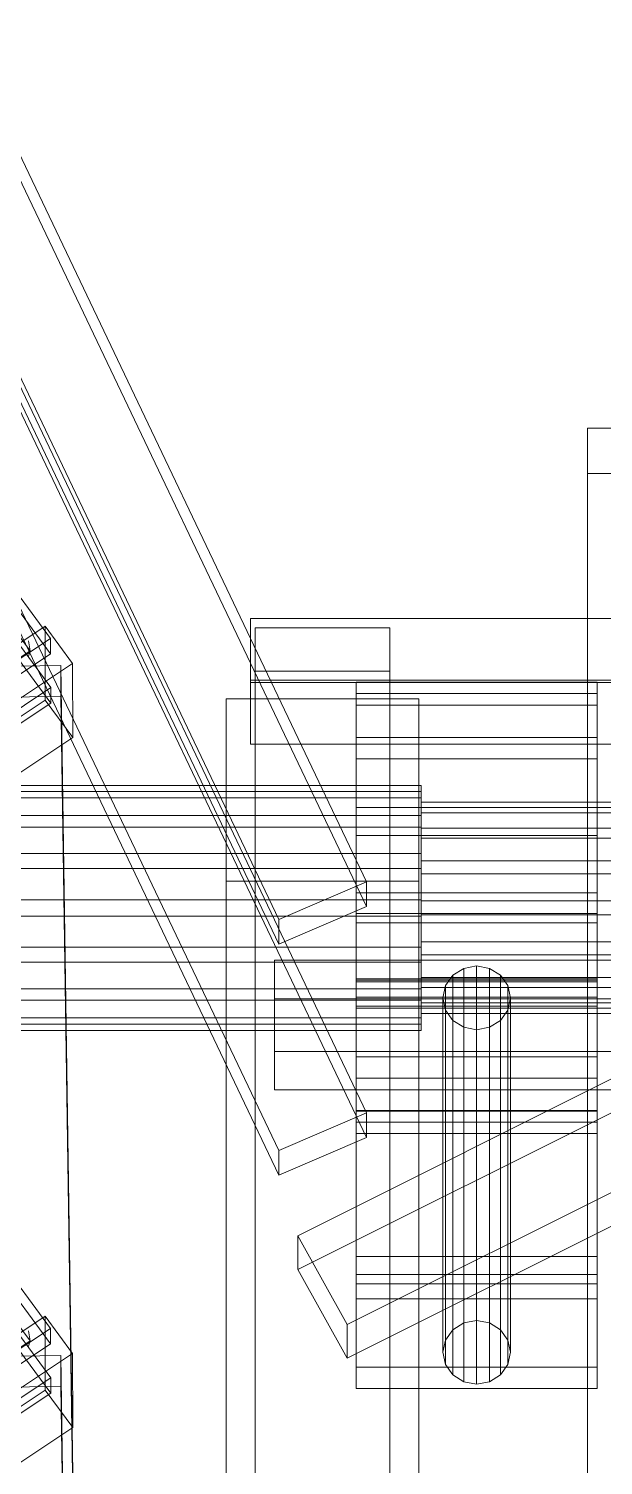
# Model space of a CAD drawing. Header units: millimetres. Extents: x -1970 to 34302, y -65268 to 6837.
# Drawn here: x 369 to 488.3, y -32625.7 to -32327.3 of the extents above; entities that cross this region are included whole.
import ezdxf

# ---------------------------------------------------------------- set-up
doc = ezdxf.new("R2010")
doc.units = ezdxf.units.MM
doc.layers.add('frontal_C01', color=7, linetype='Continuous', lineweight=0)

msp = doc.modelspace()

# ---------------------------------------------------------------- linework, layer by layer
at = {"layer": 'frontal_C01'}
for p, q in [((299.114, -32210.846), (439.114, -32504.528)), ((439.114, -32509.65), (299.114, -32215.969)), ((420.886, -32512.326), (280.886, -32218.645)), ((420.886, -32517.449), (280.886, -32223.768)), ((299.114, -32258.872), (439.114, -32552.554)), ((439.114, -32557.676), (299.114, -32263.995)), ((420.886, -32560.352), (280.886, -32266.671)), ((420.886, -32565.475), (280.886, -32271.794)), ((485, -32653.586), (485, -32410.253)), ((485, -32410.253), (775, -32410.253)), ((485, -32419.727), (485, -32410.253)), ((345.969, -32416.71), (373.501, -32453.949)), ((373.513, -32457.151), (345.981, -32419.912)), ((775, -32419.727), (485, -32419.727)), ((485, -32419.727), (485, -32663.059)), ((346.008, -32426.956), (373.539, -32464.195)), ((373.551, -32467.396), (346.02, -32430.157)), ((369.265, -32456.561), (363.53, -32448.803)), ((415, -32462.656), (415, -32449.849)), ((415, -32449.849), (760, -32449.849)), ((415, -32463.112), (415, -32449.849)), ((360.882, -32459.049), (372.35, -32451.437)), ((373.501, -32453.949), (362.033, -32461.561)), ((372.35, -32451.437), (372.408, -32466.805)), ((372.35, -32451.437), (378.086, -32459.195)), ((373.513, -32457.151), (373.501, -32453.949)), ((416, -32460.735), (416, -32451.77)), ((416, -32451.77), (444, -32451.77)), ((416, -32664.926), (416, -32451.77)), ((424.864, -32578.041), (674.864, -32452.989)), ((444, -32451.77), (444, -32460.735)), ((444, -32451.77), (444, -32664.926)), ((359.436, -32463.086), (369.265, -32456.561)), ((369.265, -32456.561), (368.888, -32454.485)), ((368.9, -32457.634), (369.265, -32456.561)), ((357.646, -32459.846), (375.644, -32459.604)), ((362.045, -32464.762), (373.513, -32457.151)), ((378.086, -32459.195), (366.618, -32466.807)), ((375.644, -32459.604), (375.644, -32466.008)), ((375.644, -32459.604), (378.512, -32651.552)), ((378.143, -32474.563), (378.086, -32459.195)), ((674.864, -32460.033), (424.864, -32585.084)), ((760, -32462.656), (415, -32462.656)), ((415, -32462.656), (415, -32475.919)), ((444, -32460.735), (416, -32460.735)), ((416, -32460.735), (416, -32673.891)), ((437, -32467.819), (437, -32463.049)), ((437, -32463.049), (437, -32465.419)), ((487, -32463.049), (437, -32463.049)), ((444, -32673.891), (444, -32460.735)), ((487, -32465.419), (487, -32463.049)), ((487, -32463.049), (487, -32467.819)), ((375.644, -32466.008), (357.646, -32466.249)), ((373.539, -32464.195), (362.071, -32471.806)), ((373.551, -32467.396), (373.539, -32464.195)), ((378.512, -32657.956), (375.644, -32466.008)), ((760, -32463.112), (415, -32463.112)), ((415, -32463.112), (415, -32475.919)), ((437, -32465.419), (437, -32474.567)), ((487, -32465.419), (437, -32465.419)), ((487, -32474.567), (487, -32465.419)), ((372.408, -32466.805), (360.939, -32474.417)), ((362.083, -32475.008), (373.551, -32467.396)), ((378.143, -32474.563), (372.408, -32466.805)), ((450, -32466.523), (410, -32466.523)), ((410, -32466.523), (410, -32504.418)), ((410, -32637.817), (410, -32466.523)), ((437, -32479.002), (437, -32467.819)), ((487, -32467.819), (437, -32467.819)), ((450, -32504.418), (450, -32466.523)), ((450, -32466.523), (450, -32637.817)), ((487, -32467.819), (487, -32479.002)), ((435.136, -32596.471), (685.136, -32471.42)), ((366.675, -32482.175), (378.143, -32474.563)), ((437, -32474.567), (437, -32489.101)), ((487, -32474.567), (437, -32474.567)), ((487, -32489.101), (487, -32474.567)), ((415, -32475.919), (760, -32475.919)), ((435.136, -32603.515), (685.136, -32478.464)), ((437, -32494.896), (437, -32479.002)), ((487, -32479.002), (437, -32479.002)), ((487, -32479.002), (487, -32494.896)), ((450.5, -32484.501), (342.5, -32484.501)), ((450.5, -32485.787), (342.5, -32485.787)), ((450.5, -32485.787), (450.5, -32484.501)), ((450.5, -32484.501), (450.5, -32487.089)), ((450.5, -32490.75), (450.5, -32485.787)), ((450.5, -32487.089), (342.5, -32487.089)), ((437, -32489.101), (437, -32506.808)), ((487, -32489.101), (437, -32489.101)), ((450.5, -32487.089), (450.5, -32493.157)), ((450.5, -32490.226), (450.5, -32487.993)), ((450.5, -32487.993), (450.5, -32489.102)), ((550.5, -32487.993), (450.5, -32487.993)), ((450.5, -32489.102), (450.5, -32493.385)), ((550.5, -32489.102), (450.5, -32489.102)), ((487, -32506.808), (487, -32489.101)), ((450.5, -32490.75), (342.5, -32490.75)), ((450.5, -32495.461), (450.5, -32490.226)), ((550.5, -32490.226), (450.5, -32490.226)), ((450.5, -32498.635), (450.5, -32490.75)), ((450.5, -32493.157), (342.5, -32493.157)), ((437, -32513.081), (437, -32494.896)), ((437, -32494.896), (487, -32494.896)), ((450.5, -32493.157), (450.5, -32501.78)), ((450.5, -32493.385), (450.5, -32500.188)), ((550.5, -32493.385), (450.5, -32493.385)), ((450.5, -32502.901), (450.5, -32495.461)), ((550.5, -32495.461), (450.5, -32495.461)), ((487, -32494.896), (487, -32513.081)), ((450.5, -32498.635), (342.5, -32498.635)), ((450.5, -32508.243), (450.5, -32498.635)), ((342.5, -32501.78), (450.5, -32501.78)), ((450.5, -32500.188), (450.5, -32508.476)), ((550.5, -32500.188), (450.5, -32500.188)), ((450.5, -32501.78), (450.5, -32511.646)), ((410, -32504.418), (450, -32504.418)), ((410, -32675.711), (410, -32504.418)), ((439.114, -32504.528), (420.886, -32512.326)), ((439.114, -32509.65), (439.114, -32504.528)), ((450, -32675.711), (450, -32504.418)), ((450.5, -32511.413), (450.5, -32502.901)), ((450.5, -32502.901), (550.5, -32502.901)), ((437, -32506.808), (437, -32524.993)), ((487, -32506.808), (437, -32506.808)), ((487, -32524.993), (487, -32506.808)), ((450.5, -32508.243), (342.5, -32508.243)), ((420.886, -32517.449), (439.114, -32509.65)), ((450.5, -32518.109), (450.5, -32508.243)), ((450.5, -32508.476), (450.5, -32516.988)), ((550.5, -32508.476), (450.5, -32508.476)), ((450.5, -32511.646), (342.5, -32511.646)), ((420.886, -32512.326), (420.886, -32517.449)), ((437, -32591.128), (437, -32511.084)), ((437, -32511.084), (487, -32511.084)), ((437, -32525.295), (437, -32511.084)), ((437, -32530.788), (437, -32513.081)), ((487, -32513.081), (437, -32513.081)), ((450.5, -32519.701), (450.5, -32511.413)), ((550.5, -32511.413), (450.5, -32511.413)), ((450.5, -32511.646), (450.5, -32521.253)), ((487, -32511.084), (487, -32591.128)), ((487, -32511.084), (487, -32525.295)), ((487, -32513.081), (487, -32530.788)), ((450.5, -32518.109), (342.5, -32518.109)), ((450.5, -32516.988), (450.5, -32524.428)), ((550.5, -32516.988), (450.5, -32516.988)), ((450.5, -32526.732), (450.5, -32518.109)), ((450.5, -32526.504), (450.5, -32519.701)), ((550.5, -32519.701), (450.5, -32519.701)), ((450.5, -32521.253), (342.5, -32521.253)), ((420, -32528.826), (420, -32520.821)), ((420, -32520.821), (823, -32520.821)), ((420, -32539.769), (420, -32520.821)), ((450.5, -32521.253), (450.5, -32529.139)), ((459.321, -32522.502), (457.05, -32523.939)), ((462, -32521.997), (459.321, -32522.502)), ((459.321, -32596.142), (459.321, -32522.502)), ((464.679, -32522.502), (462, -32521.997)), ((462, -32595.637), (462, -32521.997)), ((466.95, -32523.939), (464.679, -32522.502)), ((464.679, -32596.142), (464.679, -32522.502)), ((437, -32582.339), (437, -32524.707)), ((437, -32524.707), (487, -32524.707)), ((437, -32530.391), (437, -32524.707)), ((437, -32524.993), (437, -32540.886)), ((487, -32524.993), (437, -32524.993)), ((487, -32525.295), (437, -32525.295)), ((437, -32525.295), (437, -32605.338)), ((450.5, -32524.428), (450.5, -32529.663)), ((550.5, -32524.428), (450.5, -32524.428)), ((457.05, -32523.939), (455.533, -32526.09)), ((457.05, -32597.579), (457.05, -32523.939)), ((468.467, -32526.09), (466.95, -32523.939)), ((466.95, -32597.579), (466.95, -32523.939)), ((487, -32524.707), (487, -32582.339)), ((487, -32524.707), (487, -32530.391)), ((487, -32540.886), (487, -32524.993)), ((487, -32605.338), (487, -32525.295)), ((450.5, -32526.732), (342.5, -32526.732)), ((437, -32586.128), (437, -32528.497)), ((437, -32528.497), (487, -32528.497)), ((437, -32552.181), (437, -32528.497)), ((450.5, -32530.786), (450.5, -32526.504)), ((550.5, -32526.504), (450.5, -32526.504)), ((450.5, -32532.8), (450.5, -32526.732)), ((455.533, -32526.09), (455, -32528.628)), ((455, -32528.628), (455.533, -32531.166)), ((455, -32602.268), (455, -32528.628)), ((455.533, -32599.731), (455.533, -32526.09)), ((469, -32528.628), (468.467, -32526.09)), ((468.467, -32599.731), (468.467, -32526.09)), ((468.467, -32531.166), (469, -32528.628)), ((469, -32528.628), (469, -32602.268)), ((487, -32528.497), (487, -32586.128)), ((487, -32528.497), (487, -32552.181)), ((450.5, -32529.139), (342.5, -32529.139)), ((823, -32528.826), (420, -32528.826)), ((420, -32528.826), (420, -32547.773)), ((487, -32530.391), (437, -32530.391)), ((437, -32530.391), (437, -32588.023)), ((437, -32545.322), (437, -32530.788)), ((487, -32530.788), (437, -32530.788)), ((450.5, -32529.139), (450.5, -32534.102)), ((450.5, -32529.663), (450.5, -32531.895)), ((550.5, -32529.663), (450.5, -32529.663)), ((450.5, -32531.895), (450.5, -32530.786)), ((550.5, -32530.786), (450.5, -32530.786)), ((455.533, -32531.166), (457.05, -32533.317)), ((455.533, -32604.806), (455.533, -32531.166)), ((466.95, -32533.317), (468.467, -32531.166)), ((468.467, -32604.806), (468.467, -32531.166)), ((487, -32588.023), (487, -32530.391)), ((487, -32530.788), (487, -32545.322)), ((450.5, -32532.8), (342.5, -32532.8)), ((450.5, -32534.102), (342.5, -32534.102)), ((550.5, -32531.895), (450.5, -32531.895)), ((450.5, -32535.388), (450.5, -32532.8)), ((450.5, -32534.102), (450.5, -32535.388)), ((457.05, -32533.317), (459.321, -32534.755)), ((457.05, -32606.958), (457.05, -32533.317)), ((464.679, -32534.755), (466.95, -32533.317)), ((466.95, -32606.958), (466.95, -32533.317)), ((450.5, -32535.388), (342.5, -32535.388)), ((459.321, -32534.755), (462, -32535.26)), ((459.321, -32608.395), (459.321, -32534.755)), ((462, -32535.26), (464.679, -32534.755)), ((462, -32608.9), (462, -32535.26)), ((464.679, -32608.395), (464.679, -32534.755)), ((823, -32539.769), (420, -32539.769)), ((420, -32539.769), (420, -32547.773)), ((437, -32540.886), (437, -32552.07)), ((487, -32540.886), (437, -32540.886)), ((487, -32552.07), (487, -32540.886)), ((437, -32554.47), (437, -32545.322)), ((487, -32545.322), (437, -32545.322)), ((487, -32545.322), (487, -32554.47)), ((420, -32547.773), (823, -32547.773)), ((439.114, -32552.554), (420.886, -32560.352)), ((437, -32552.07), (437, -32556.84)), ((487, -32552.07), (437, -32552.07)), ((487, -32552.181), (437, -32552.181)), ((437, -32552.181), (437, -32609.812)), ((439.114, -32557.676), (439.114, -32552.554)), ((487, -32556.84), (487, -32552.07)), ((487, -32609.812), (487, -32552.181)), ((437, -32556.84), (437, -32554.47)), ((487, -32554.47), (437, -32554.47)), ((487, -32554.47), (487, -32556.84)), ((420.886, -32565.475), (439.114, -32557.676)), ((487, -32556.84), (437, -32556.84)), ((345.969, -32560.061), (373.501, -32597.3)), ((420.886, -32560.352), (420.886, -32565.475)), ((373.513, -32600.502), (345.981, -32563.263)), ((346.008, -32570.307), (373.539, -32607.546)), ((373.551, -32610.747), (346.02, -32573.508)), ((435.136, -32596.471), (424.864, -32578.041)), ((424.864, -32578.041), (424.864, -32585.084)), ((487, -32582.339), (437, -32582.339)), ((437, -32582.339), (437, -32588.023)), ((487, -32588.023), (487, -32582.339)), ((424.864, -32585.084), (435.136, -32603.515)), ((487, -32586.128), (437, -32586.128)), ((437, -32586.128), (437, -32609.812)), ((437, -32588.023), (487, -32588.023)), ((487, -32609.812), (487, -32586.128)), ((487, -32591.128), (437, -32591.128)), ((437, -32591.128), (437, -32605.338)), ((487, -32605.338), (487, -32591.128)), ((369.265, -32599.913), (363.53, -32592.154)), ((360.882, -32602.4), (372.35, -32594.788)), ((373.501, -32597.3), (362.033, -32604.912)), ((372.35, -32594.788), (372.408, -32610.156)), ((372.35, -32594.788), (378.086, -32602.546)), ((373.513, -32600.502), (373.501, -32597.3)), ((435.136, -32603.515), (435.136, -32596.471)), ((457.05, -32597.579), (459.321, -32596.142)), ((459.321, -32596.142), (462, -32595.637)), ((462, -32595.637), (464.679, -32596.142)), ((464.679, -32596.142), (466.95, -32597.579)), ((359.436, -32606.437), (369.265, -32599.913)), ((369.265, -32599.913), (368.888, -32597.836)), ((368.9, -32600.985), (369.265, -32599.913)), ((455, -32602.268), (455.533, -32599.731)), ((455.533, -32599.731), (457.05, -32597.579)), ((466.95, -32597.579), (468.467, -32599.731)), ((468.467, -32599.731), (469, -32602.268)), ((357.646, -32603.197), (375.644, -32602.955)), ((362.045, -32608.114), (373.513, -32600.502)), ((378.086, -32602.546), (366.618, -32610.158)), ((375.644, -32602.955), (375.644, -32609.359)), ((375.644, -32602.955), (378.512, -32794.903)), ((378.143, -32617.914), (378.086, -32602.546)), ((455.533, -32604.806), (455, -32602.268)), ((469, -32602.268), (468.467, -32604.806)), ((437, -32605.338), (487, -32605.338)), ((457.05, -32606.958), (455.533, -32604.806)), ((468.467, -32604.806), (466.95, -32606.958)), ((373.539, -32607.546), (362.071, -32615.157)), ((373.551, -32610.747), (373.539, -32607.546)), ((459.321, -32608.395), (457.05, -32606.958)), ((462, -32608.9), (459.321, -32608.395)), ((464.679, -32608.395), (462, -32608.9)), ((466.95, -32606.958), (464.679, -32608.395)), ((375.644, -32609.359), (357.646, -32609.601)), ((372.408, -32610.156), (360.939, -32617.768)), ((362.083, -32618.359), (373.551, -32610.747)), ((378.143, -32617.914), (372.408, -32610.156)), ((378.512, -32801.307), (375.644, -32609.359)), ((437, -32609.812), (487, -32609.812)), ((366.675, -32625.526), (378.143, -32617.914))]:
    msp.add_line(p, q, dxfattribs=at)

doc.saveas('drawing.dxf')
